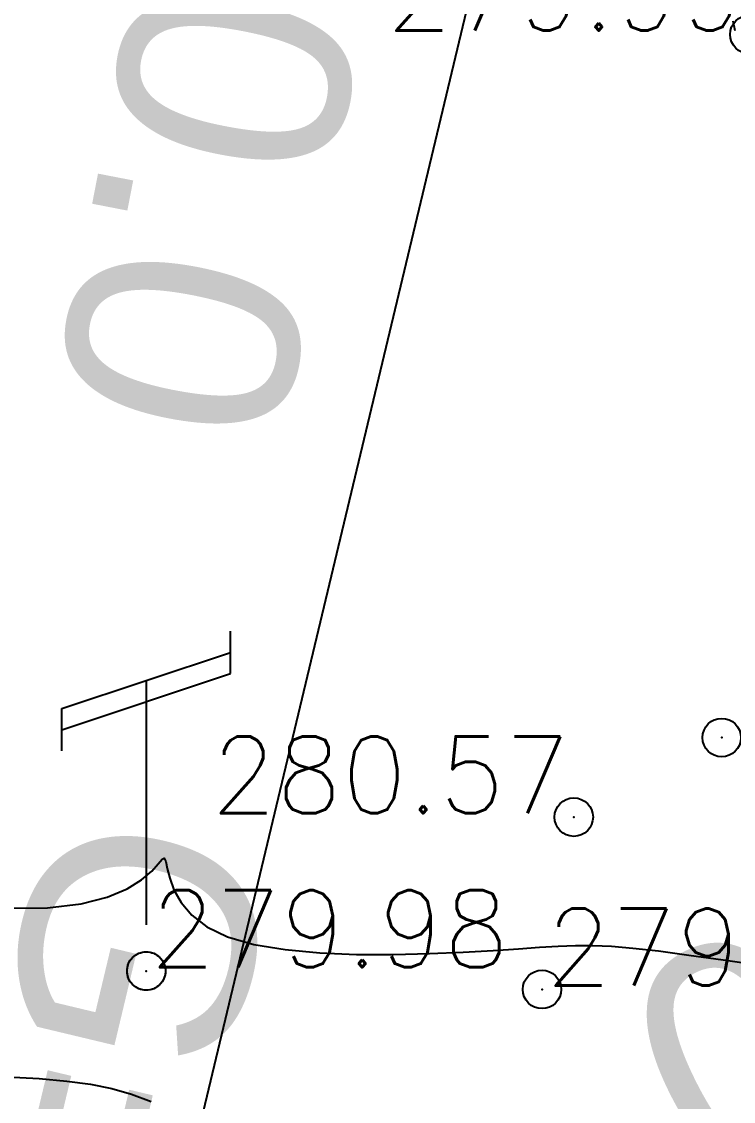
# Model space of a CAD drawing. Header units: millimetres. Extents: x 524954 to 526204, y 9523489 to 9524010.
# Drawn here: x 525154.44 to 525163.7, y 9523741.3 to 9523755.34 of the extents above; entities that cross this region are included whole.
import ezdxf
from ezdxf.enums import TextEntityAlignment as Align

# ---------------------------------------------------------------- set-up
doc = ezdxf.new("R2010")
doc.units = ezdxf.units.MM
doc.header["$PDMODE"] = 32
doc.header["$PDSIZE"] = 0.5
doc.linetypes.add('CACHE2', pattern=[4.7625, 3.175, -1.5875])
for name, color, linetype in [('CN_01_00', 3, 'Continuous'), ('CN_10_00', 1, 'Continuous'), ('Route - Axe Route de la corniche 1 - Textes - Arcs', 5, 'Continuous'), ('Route - Axe Route de la corniche 1 - Textes - Tabulations', 5, 'Continuous'), ('Route - Giratoire 1+ - Textes - Tabulations', 7, 'Continuous'), ('Réseau_Electrique', 1, 'CACHE2'), ('TopoAlt', 3, 'Continuous'), ('TOPOJIS', 7, 'Continuous')]:
    doc.layers.add(name, color=color, linetype=linetype)
doc.styles.add('Affichages route', font='arial.ttf', dxfattribs={"height": 0.5})
doc.styles.add('Simplex 1.0', font='Simplex.shx', dxfattribs={"width": 0.99, "height": 1})

# ---------------------------------------------------------------- blocks, each defined once
blk = doc.blocks.new('TCPOINT M')
at = {"color": 0}
blk.add_point((0, 0), dxfattribs=at)
at = {"layer": 'TopoAlt', "style": 'Simplex 1.0', "width": 0.99}
blk.add_attdef('ALT', (0.15, 0.15), '', height=1, dxfattribs=at)
blk = doc.blocks.new('e004')
at = {"color": 0}
blk.add_line((0, 3.777478), (0, 0.25), dxfattribs=at)
for points in [[(-1.096503, 3.137365), (-1.096503, 3.412949), (1.096503, 4.142007), (1.096503, 4.417591)], [(-1.096503, 2.861781), (-1.096503, 3.137365), (1.096503, 3.866423), (1.096503, 4.142007)]]:
    blk.add_lwpolyline(points, dxfattribs=at)
blk.add_circle((0, 0), 0.25, dxfattribs=at)

msp = doc.modelspace()

# ---------------------------------------------------------------- linework, layer by layer
at = {"layer": 'CN_01_00', "elevation": 279, "flags": 128}
msp.add_lwpolyline([(525154.244, 9523741.618), (525154.668, 9523741.594), (525155.027, 9523741.563), (525155.336, 9523741.522), (525155.612, 9523741.467), (525155.869, 9523741.393), (525156.122, 9523741.297)], dxfattribs=at)
at = {"layer": 'CN_10_00', "elevation": 280, "flags": 128}
for points in [[(525163.718, 9523755.215), (525163.693, 9523755.342)], [(525154.24, 9523743.81), (525154.776, 9523743.815), (525155.211, 9523743.866), (525155.552, 9523743.953), (525155.81, 9523744.062), (525155.999, 9523744.18), (525156.13, 9523744.292), (525156.215, 9523744.385), (525156.266, 9523744.446), (525156.294, 9523744.459), (525156.312, 9523744.417), (525156.332, 9523744.326), (525156.364, 9523744.199), (525156.42, 9523744.048), (525156.512, 9523743.884), (525156.651, 9523743.719), (525156.849, 9523743.566), (525157.116, 9523743.436), (525157.46, 9523743.338), (525157.866, 9523743.271), (525158.317, 9523743.23), (525158.792, 9523743.21), (525159.275, 9523743.208), (525159.745, 9523743.219), (525160.183, 9523743.238), (525160.573, 9523743.261), (525160.9, 9523743.283), (525161.176, 9523743.303), (525161.417, 9523743.318), (525161.643, 9523743.326), (525161.868, 9523743.326), (525162.112, 9523743.316), (525162.39, 9523743.292), (525162.721, 9523743.254), (525163.116, 9523743.201), (525163.564, 9523743.137), (525164.051, 9523743.068)]]:
    msp.add_lwpolyline(points, dxfattribs=at)
at = {"layer": 'Route - Axe Route de la corniche 1 - Textes - Arcs'}
msp.add_line((525163.608, 9523769.651), (525147.338, 9523701.568), dxfattribs=at)

# ---------------------------------------------------------------- block references
at = {"layer": 'Réseau_Electrique'}
msp.add_blockref('e004', (525156.059, 9523742.993), dxfattribs=at)
at = {"layer": 'TOPOJIS'}
ref = msp.add_blockref('TCPOINT M', (525163.903, 9523755.169, 279.99), dxfattribs=at)
ref.add_attrib('ALT', '279.99', dxfattribs={"layer": 'TopoAlt', "height": 1, "style": 'Simplex 1.0', "width": 0.99}).set_placement((525163.853, 9523755.219, 279.99), align=Align.RIGHT)
msp.add_blockref('TCPOINT M', (525163.544, 9523746.028, 280.61), dxfattribs=at)
ref = msp.add_blockref('TCPOINT M', (525161.62, 9523744.994, 280.57), dxfattribs=at)
ref.add_attrib('ALT', '280.57', dxfattribs={"layer": 'TopoAlt', "height": 1, "style": 'Simplex 1.0', "width": 0.99}).set_placement((525161.57, 9523745.044, 280.57), align=Align.RIGHT)
ref = msp.add_blockref('TCPOINT M', (525156.059, 9523742.993, 279.98), dxfattribs=at)
ref.add_attrib('ALT', '279.98', (525156.109, 9523743.043, 279.98), dxfattribs={"layer": 'TopoAlt', "height": 1, "style": 'Simplex 1.0', "width": 0.99})
ref = msp.add_blockref('TCPOINT M', (525161.207, 9523742.754, 279.83), dxfattribs=at)
ref.add_attrib('ALT', '279.83', (525161.257, 9523742.804, 279.83), dxfattribs={"layer": 'TopoAlt', "height": 1, "style": 'Simplex 1.0', "width": 0.99})

# ---------------------------------------------------------------- texts
at = {"layer": 'Route - Axe Route de la corniche 1 - Textes - Arcs', "style": 'Affichages route'}
msp.add_text('G=14.93gr', height=3, rotation=256.5597, dxfattribs=at).set_placement((525155.473, 9523734.859), align=Align.TOP_CENTER)
at = {"layer": 'Route - Axe Route de la corniche 1 - Textes - Tabulations', "style": 'Affichages route'}
msp.add_text('120.0', height=3, rotation=259.0099, dxfattribs=at).set_placement((525158.31, 9523760.313), align=Align.MIDDLE_LEFT)
at = {"layer": 'Route - Giratoire 1+ - Textes - Tabulations', "style": 'Affichages route'}
msp.add_text('90.0', height=3, rotation=206.2648, dxfattribs=at).set_placement((525170.022, 9523744.965), align=Align.MIDDLE_LEFT)

doc.saveas('drawing.dxf')
